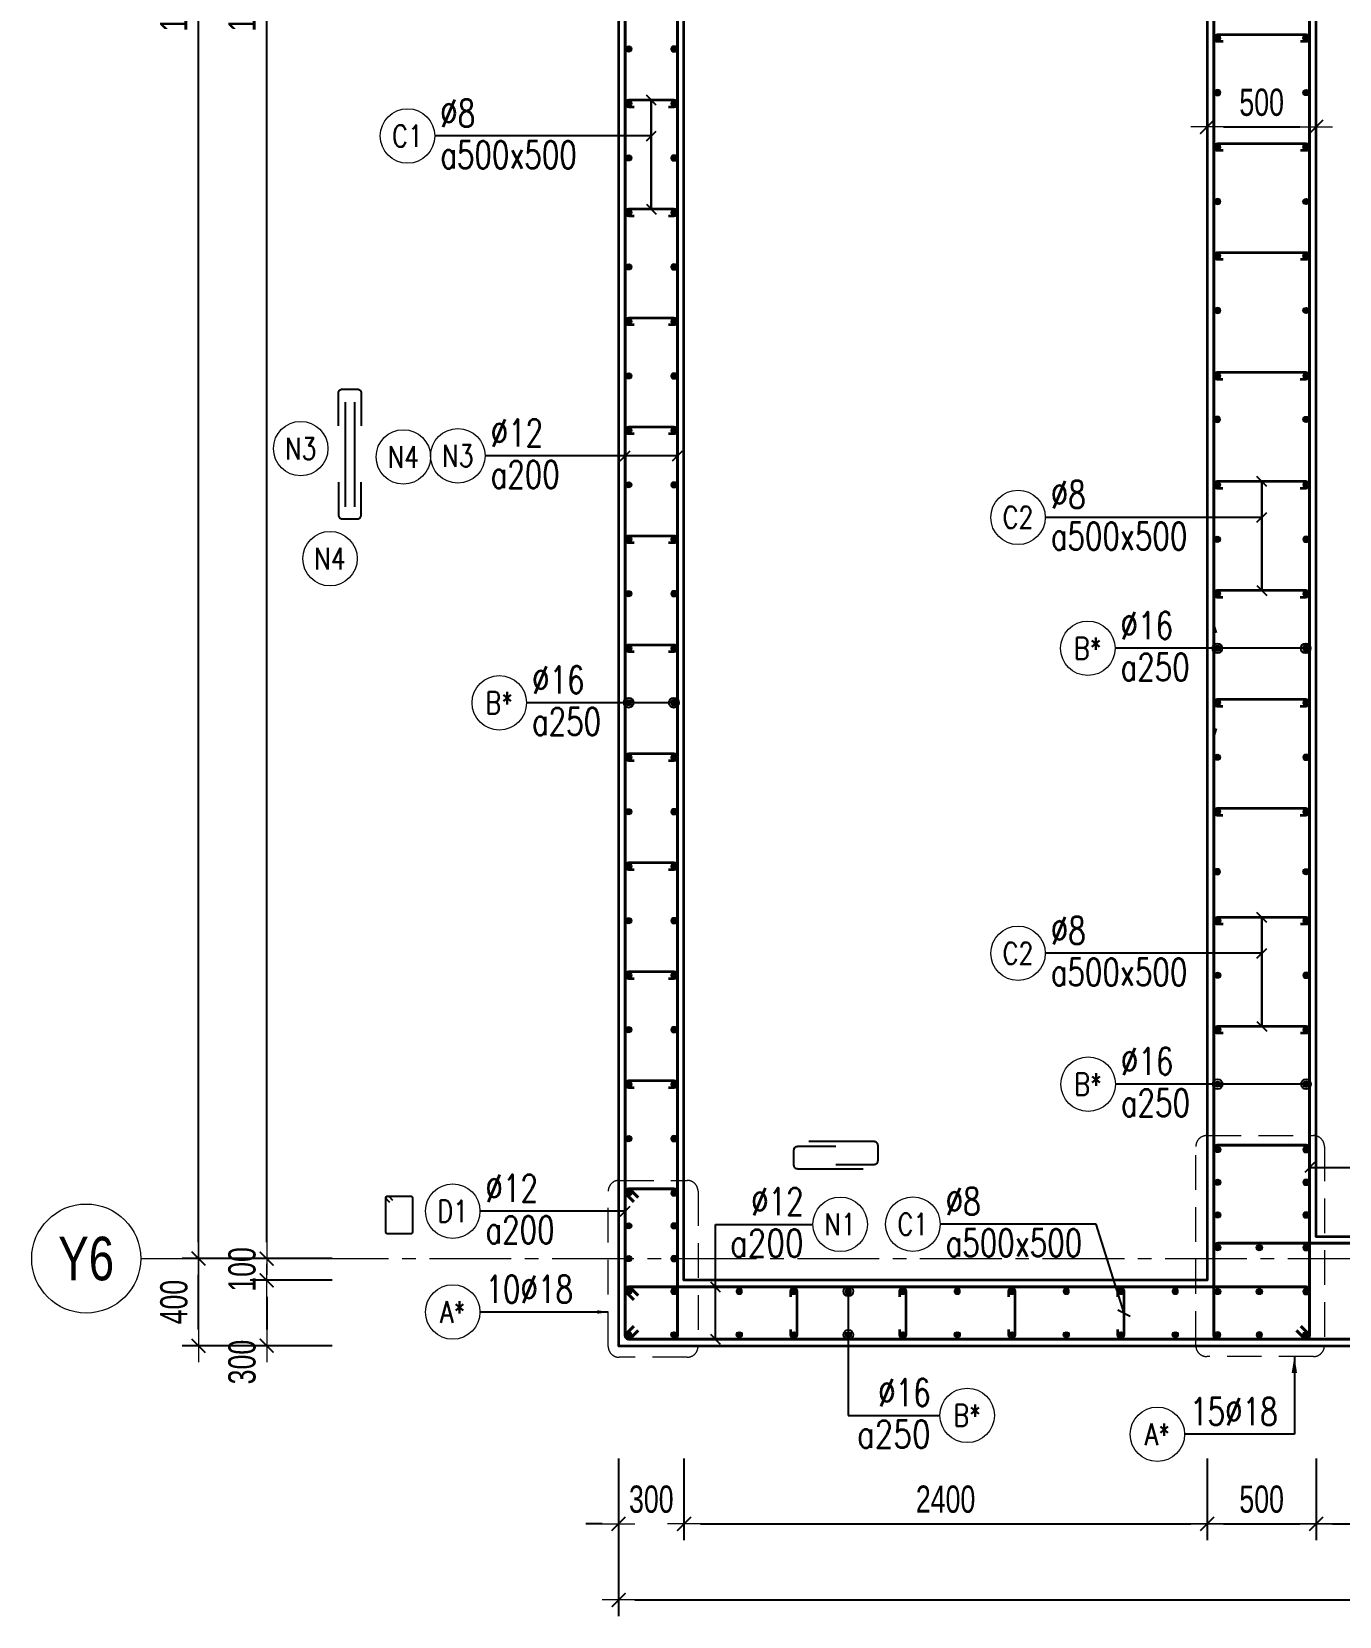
# Model space of a CAD drawing. Header units: millimetres. Extents: x 988833 to 1318015, y -9365 to 47591.
# Drawn here: x 989014 to 995013, y 31763 to 39034 of the extents above; entities that cross this region are included whole.
import ezdxf
from ezdxf.enums import TextEntityAlignment as Align

# ---------------------------------------------------------------- set-up
doc = ezdxf.new("R2010")
doc.units = ezdxf.units.MM
doc.header["$MEASUREMENT"] = 0
for name, pattern in [('HIDDEN', [9.525, 6.35, -3.175]), ('HIDDEN2', [4.7625, 3.175, -1.5875]), ('OF_Grid_1$0$CENTER2', [1.125, 0.75, -0.125, 0.125, -0.125])]:
    doc.linetypes.add(name, pattern=pattern)
doc.layers.get('0').update_dxf_attribs({"lineweight": 20})
doc.layers.get('Defpoints').update_dxf_attribs({"color": 151, "lineweight": 9})
for name, color, linetype in [('Hidden', 9, 'HIDDEN'), ('Leader', 6, 'Continuous'), ('Ligature', 1, 'Continuous')]:
    doc.layers.add(name, color=color, linetype=linetype)
for name, color, linetype, lineweight in [('KC-LEADER', 153, 'Continuous', 18), ('KC-THEP', 6, 'Continuous', 40), ('NDC_S_DIM', 1, 'Continuous', 15), ('NDC_S_HIDDEN', 8, 'HIDDEN2', 13), ('NDC_S_LEADER', 1, 'Continuous', 15), ('NDC_S_REBAR', 4, 'Continuous', 35), ('NDC_S_STIRRUP', 4, 'Continuous', 40), ('NDC_S_VN TEXT', 7, 'Continuous', 20), ('NDC_S_WALL', 6, 'Continuous', 35), ('OF_Grid_1$0$NDC_S_AXIS', 5, 'OF_Grid_1$0$CENTER2', 13), ('OF_Grid_1$0$NDC_S_SYMBOL', 1, 'Continuous', 15), ('OF_Grid_1$0$NDC_S_TEXT SYMBOL', 7, 'Continuous', 20)]:
    doc.layers.add(name, color=color, linetype=linetype, lineweight=lineweight)
doc.styles.add('NDC_ARIAL', font='arial.ttf', dxfattribs={"width": 0.85})
doc.styles.add('NDC_DIM', font='', dxfattribs={"width": 0.75})
doc.styles.add('NDC_EN TXT', font='romans.shx', dxfattribs={"width": 0.8})
doc.styles.add('OF_Grid_1$0$NDC_ANNO', font='', dxfattribs={"width": 0.8})
doc.styles.get('NDC_DIM').set_extended_font_data('Dotum')
doc.styles.get('OF_Grid_1$0$NDC_ANNO').set_extended_font_data('Dotum')
doc.dimstyles.new('NDC_1-50', dxfattribs={"dimscale": 50, "dimtxt": 2.5, "dimasz": 1, "dimexe": 1.5, "dimexo": 0, "dimgap": 0.8, "dimtad": 1, "dimdec": 0, "dimdsep": 46, "dimtxsty": 'NDC_ARIAL', "dimblk": 'DIMMARK', "dimcen": 49999.938995, "dimdle": 1.5, "dimclrd": 1, "dimclre": 1, "dimclrt": 3, "dimadec": 0, "dimazin": 0, "dimtfac": 1, "dimtdec": 0, "dimtix": 1, "dimtmove": 2, "dimatfit": 3, "dimfxl": 1, "dimarcsym": 0})
doc.dimstyles.new('NDC_dim_30', dxfattribs={"dimscale": 30, "dimtxt": 2.5, "dimasz": 1.5, "dimexe": 1.5, "dimexo": 2.5, "dimgap": 1, "dimtad": 1, "dimdec": 0, "dimzin": 0, "dimdsep": 46, "dimtxsty": 'NDC_DIM', "dimblk": 'DIMMARK', "dimcen": 0.09, "dimdle": 1.2, "dimclrd": 1, "dimclre": 1, "dimclrt": 3, "dimadec": 0, "dimazin": 0, "dimtfac": 1, "dimtdec": 0, "dimtix": 1, "dimtofl": 0, "dimtmove": 0, "dimatfit": 3, "dimfxl": 6, "dimfxlon": 1, "dimtolj": 1, "dimtzin": 0, "dimarcsym": 0})
doc.dimstyles.new('NDC_dim_50', dxfattribs={"dimscale": 50, "dimtxt": 2.5, "dimasz": 1.5, "dimexe": 1.5, "dimexo": 2.5, "dimgap": 1, "dimtad": 1, "dimdec": 0, "dimzin": 0, "dimdsep": 46, "dimtxsty": 'NDC_DIM', "dimblk": 'DIMMARK', "dimcen": 0.09, "dimdle": 1.2, "dimclrd": 1, "dimclre": 1, "dimclrt": 3, "dimadec": 0, "dimazin": 0, "dimtfac": 1, "dimtdec": 0, "dimtix": 1, "dimtofl": 0, "dimtmove": 0, "dimatfit": 3, "dimfxl": 6, "dimfxlon": 1, "dimtolj": 1, "dimtzin": 0, "dimarcsym": 0})

# ---------------------------------------------------------------- blocks, each defined once
blk = doc.blocks.new('THEP')
at = {"layer": 'KC-LEADER', "color": 6}
blk.add_circle((0, 0), 14, dxfattribs=at)
at = {"layer": 'KC-THEP'}
for p, q in [((-14, 0), (14, 0)), ((9.9, 9.9), (-9.9, -9.9)), ((-9.9, 9.9), (9.9, -9.9)), ((0, 14), (0, -14))]:
    blk.add_line(p, q, dxfattribs=at)
blk = doc.blocks.new('DIMMARK')
at = {"layer": 'NDC_S_DIM', "color": 1}
blk.add_line((-1.5, 0), (1, 0), dxfattribs=at)
at = {"layer": 'NDC_S_DIM', "color": 2, "const_width": 0.1}
blk.add_lwpolyline([(-0.424, -0.424), (0.424, 0.424)], dxfattribs=at)
blk = doc.blocks.new('*U13')
blk.add_circle((-2.5, 0), 2.5)
at = {"layer": 'NDC_S_VN TEXT', "color": 3, "style": 'NDC_EN TXT', "width": 0.75}
blk.add_attdef('DK1', (0.5, 0.85), '', height=2.5, dxfattribs=at)
at = {"layer": 'NDC_S_VN TEXT', "color": 7, "style": 'NDC_EN TXT', "width": 0.8}
blk.add_attdef('SH2', text='', height=2, dxfattribs=at).set_placement((-2.5, 0), align=Align.MIDDLE)
blk = doc.blocks.new('*U10')
blk.add_circle((2.5, 0), 2.5)
at = {"layer": 'NDC_S_VN TEXT', "color": 3, "style": 'NDC_EN TXT'}
for tag, width, p in [('DK2', 0.75, (-0.85, 0.85)), ('KC2', 0.8, (-0.85, -2.97))]:
    blk.add_attdef(tag, text='', height=2.5, dxfattribs=dict(at, width=width)).set_placement(p, align=Align.RIGHT)
at = {"layer": 'NDC_S_VN TEXT', "color": 7, "style": 'NDC_EN TXT', "width": 0.8}
blk.add_attdef('SH3', text='', height=2, dxfattribs=at).set_placement((2.5, 0), align=Align.MIDDLE)
blk = doc.blocks.new('*U12')
blk.add_circle((-2.5, 0), 2.5)
at = {"layer": 'NDC_S_VN TEXT', "color": 3, "style": 'NDC_EN TXT', "width": 0.75}
for tag, p in [('DK1', (0.5, 0.85)), ('KC1', (0.5, -2.97))]:
    blk.add_attdef(tag, p, '', height=2.5, dxfattribs=at)
at = {"layer": 'NDC_S_VN TEXT', "color": 7, "style": 'NDC_EN TXT', "width": 0.8}
blk.add_attdef('SH2', text='', height=2, dxfattribs=at).set_placement((-2.5, 0), align=Align.MIDDLE)
blk = doc.blocks.new('A$C72321851')
at = {"layer": 'Ligature'}
for points in [[(-60.9, -129.3), (-60.9, 170.9, -0.414214), (-43.3, 188.5), (25.8, 188.5, -0.414214), (43.4, 170.9), (43.4, -4.3)], [(-39.7, -4.3), (-39.7, -179.5, 0.414214), (-22.1, -197.1), (47, -197.1, 0.414214), (64.6, -179.5), (64.6, 120.7)]]:
    blk.add_lwpolyline(points, format="xyb", dxfattribs=at)
blk = doc.blocks.new('A$C7BC65A55')
at = {"layer": 'Ligature'}
for p, q in [((-15.2, 372, 0), (-15.2, 38.5, 0)), ((15.2, 372, 0), (15.2, 38.5, 0))]:
    blk.add_line(p, q, dxfattribs=at)
for points in [[(-36.2, 296.5), (-36.2, 400.9, -0.414214), (-24, 413.1), (24, 413.1, -0.414214), (36.2, 400.9), (36.2, 296.5)], [(-36.2, 116.5), (-36.2, 12.2, 0.414214), (-24, 0), (24, 0, 0.414214), (36.2, 12.2), (36.2, 116.5)]]:
    blk.add_lwpolyline(points, format="xyb", dxfattribs=at)
blk = doc.blocks.new('*U11')
blk.add_circle((-2.5, 0), 2.5)
at = {"layer": 'NDC_S_VN TEXT', "color": 3, "style": 'NDC_EN TXT', "width": 0.75}
for tag, p in [('DK1', (0.5, 0.85)), ('KC1', (0.5, -2.97))]:
    blk.add_attdef(tag, p, '', height=2.5, dxfattribs=at)
at = {"layer": 'NDC_S_VN TEXT', "color": 7, "style": 'NDC_EN TXT', "width": 0.8}
blk.add_attdef('SH2', text='', height=2, dxfattribs=at).set_placement((-2.5, 0), align=Align.MIDDLE)
blk = doc.blocks.new('*D140')
at = {"layer": 'Defpoints', "color": 0, "transparency": 16777216}
for p in [(994906.4, 38596.9), (994406.4, 38405.5), (994906.4, 38405.5)]:
    blk.add_point(p, dxfattribs=at)
at = {"layer": 'NDC_S_DIM', "color": 1, "lineweight": -2, "transparency": 16777216}
for p, q in [((994406.4, 38530.5), (994406.4, 38671.9)), ((994906.4, 38530.5), (994906.4, 38671.9)), ((994481.4, 38596.9), (994831.4, 38596.9))]:
    blk.add_line(p, q, dxfattribs=at)
at = {"layer": 'NDC_S_DIM', "color": 1, "lineweight": -2, "transparency": 16777216, "xscale": 75, "yscale": 75, "zscale": 75, "rotation": 180}
blk.add_blockref('DIMMARK', (994406.4, 38596.9), dxfattribs=at)
at = {"layer": 'NDC_S_DIM', "color": 1, "lineweight": -2, "transparency": 16777216, "xscale": 75, "yscale": 75, "zscale": 75}
blk.add_blockref('DIMMARK', (994906.4, 38596.9), dxfattribs=at)
at = {"layer": 'NDC_S_DIM', "color": 3, "transparency": 16777216, "insert": (994656.4, 38709.5), "char_height": 125, "attachment_point": 5, "style": 'NDC_DIM'}
blk.add_mtext('\\A1;500', dxfattribs=at)
blk = doc.blocks.new('*D153')
at = {"layer": 'Defpoints', "color": 0, "transparency": 16777216}
for p in [(992006.4, 34016.1), (991706.4, 33716.1), (992006.4, 32187.5)]:
    blk.add_point(p, dxfattribs=at)
at = {"layer": 'NDC_S_DIM', "color": 1, "lineweight": -2, "transparency": 16777216}
for p, q in [((991706.4, 32487.5), (991706.4, 32112.5)), ((992006.4, 32487.5), (992006.4, 32112.5)), ((991631.4, 32187.5), (991556.4, 32187.5)), ((992081.4, 32187.5), (992156.4, 32187.5))]:
    blk.add_line(p, q, dxfattribs=at)
at = {"layer": 'NDC_S_DIM', "color": 1, "lineweight": -2, "transparency": 16777216, "xscale": 75, "yscale": 75, "zscale": 75}
blk.add_blockref('DIMMARK', (991706.4, 32187.5), dxfattribs=at)
at = {"layer": 'NDC_S_DIM', "color": 1, "lineweight": -2, "transparency": 16777216, "xscale": 75, "yscale": 75, "zscale": 75, "rotation": 180}
blk.add_blockref('DIMMARK', (992006.4, 32187.5), dxfattribs=at)
at = {"layer": 'NDC_S_DIM', "color": 3, "transparency": 16777216, "insert": (991856.4, 32300), "char_height": 125, "attachment_point": 5, "style": 'NDC_DIM'}
blk.add_mtext('\\A1;300', dxfattribs=at)
blk = doc.blocks.new('*D154')
at = {"layer": 'Defpoints', "color": 0, "transparency": 16777216}
for p in [(992006.4, 34016.1), (994406.4, 34016.1), (994406.4, 32187.5)]:
    blk.add_point(p, dxfattribs=at)
at = {"layer": 'NDC_S_DIM', "color": 1, "lineweight": -2, "transparency": 16777216}
for p, q in [((992006.4, 32487.5), (992006.4, 32112.5)), ((994406.4, 32487.5), (994406.4, 32112.5)), ((992081.4, 32187.5), (994331.4, 32187.5))]:
    blk.add_line(p, q, dxfattribs=at)
at = {"layer": 'NDC_S_DIM', "color": 1, "lineweight": -2, "transparency": 16777216, "xscale": 75, "yscale": 75, "zscale": 75, "rotation": 180}
blk.add_blockref('DIMMARK', (992006.4, 32187.5), dxfattribs=at)
at = {"layer": 'NDC_S_DIM', "color": 1, "lineweight": -2, "transparency": 16777216, "xscale": 75, "yscale": 75, "zscale": 75}
blk.add_blockref('DIMMARK', (994406.4, 32187.5), dxfattribs=at)
at = {"layer": 'NDC_S_DIM', "color": 3, "transparency": 16777216, "insert": (993206.4, 32300), "char_height": 125, "attachment_point": 5, "style": 'NDC_DIM'}
blk.add_mtext('\\A1;2400', dxfattribs=at)
blk = doc.blocks.new('*D155')
at = {"layer": 'Defpoints', "color": 0, "transparency": 16777216}
for p in [(994906.4, 34216.1), (994406.4, 34016.1), (994906.4, 32187.5)]:
    blk.add_point(p, dxfattribs=at)
at = {"layer": 'NDC_S_DIM', "color": 1, "lineweight": -2, "transparency": 16777216}
for p, q in [((994406.4, 32487.5), (994406.4, 32112.5)), ((994906.4, 32487.5), (994906.4, 32112.5)), ((994481.4, 32187.5), (994831.4, 32187.5))]:
    blk.add_line(p, q, dxfattribs=at)
at = {"layer": 'NDC_S_DIM', "color": 1, "lineweight": -2, "transparency": 16777216, "xscale": 75, "yscale": 75, "zscale": 75, "rotation": 180}
blk.add_blockref('DIMMARK', (994406.4, 32187.5), dxfattribs=at)
at = {"layer": 'NDC_S_DIM', "color": 1, "lineweight": -2, "transparency": 16777216, "xscale": 75, "yscale": 75, "zscale": 75}
blk.add_blockref('DIMMARK', (994906.4, 32187.5), dxfattribs=at)
at = {"layer": 'NDC_S_DIM', "color": 3, "transparency": 16777216, "insert": (994656.4, 32300), "char_height": 125, "attachment_point": 5, "style": 'NDC_DIM'}
blk.add_mtext('\\A1;500', dxfattribs=at)
blk = doc.blocks.new('*D156')
at = {"layer": 'Defpoints', "color": 0, "transparency": 16777216}
for p in [(990091.9, 45004.9), (992335.8, 45004.9), (992445.1, 33404.9)]:
    blk.add_point(p, dxfattribs=at)
at = {"layer": 'NDC_S_DIM', "color": 1, "lineweight": -2, "transparency": 16777216}
for p, q in [((990391.9, 45004.9), (990016.9, 45004.9)), ((990091.9, 33479.9), (990091.9, 44929.9)), ((990391.9, 33404.9), (990016.9, 33404.9))]:
    blk.add_line(p, q, dxfattribs=at)
at = {"layer": 'NDC_S_DIM', "color": 1, "lineweight": -2, "transparency": 16777216, "xscale": 75, "yscale": 75, "zscale": 75}
for p, rotation in [((990091.9, 45004.9), 90), ((990091.9, 33404.9), 270)]:
    blk.add_blockref('DIMMARK', p, dxfattribs=dict(at, rotation=rotation))
at = {"layer": 'NDC_S_DIM', "color": 3, "transparency": 16777216, "insert": (989979.3, 39204.9), "char_height": 125, "attachment_point": 5, "rotation": 90, "style": 'NDC_DIM'}
blk.add_mtext('\\A1;11600', dxfattribs=at)
blk = doc.blocks.new('*D158')
at = {"layer": 'Defpoints', "color": 0, "transparency": 16777216}
for p in [(999806.4, 33004.9), (991706.4, 32390.3), (999806.4, 31838.3)]:
    blk.add_point(p, dxfattribs=at)
at = {"layer": 'NDC_S_DIM', "color": 1, "lineweight": -2, "transparency": 16777216}
for p, q in [((991706.4, 32138.3), (991706.4, 31763.3)), ((999806.4, 32138.3), (999806.4, 31763.3)), ((991781.4, 31838.3), (999731.4, 31838.3))]:
    blk.add_line(p, q, dxfattribs=at)
at = {"layer": 'NDC_S_DIM', "color": 1, "lineweight": -2, "transparency": 16777216, "xscale": 75, "yscale": 75, "zscale": 75, "rotation": 180}
blk.add_blockref('DIMMARK', (991706.4, 31838.3), dxfattribs=at)
at = {"layer": 'NDC_S_DIM', "color": 1, "lineweight": -2, "transparency": 16777216, "xscale": 75, "yscale": 75, "zscale": 75}
blk.add_blockref('DIMMARK', (999806.4, 31838.3), dxfattribs=at)
at = {"layer": 'NDC_S_DIM', "color": 3, "transparency": 16777216, "insert": (995756.4, 31950.9), "char_height": 125, "attachment_point": 5, "style": 'NDC_DIM'}
blk.add_mtext('\\A1;8100', dxfattribs=at)
blk = doc.blocks.new('*D159')
at = {"layer": 'Defpoints', "color": 0, "ltscale": 200, "transparency": 16777216}
for p in [(994906.4, 34216.1), (998155.6, 33098.9), (998155.6, 32187.5)]:
    blk.add_point(p, dxfattribs=at)
at = {"layer": 'NDC_S_DIM', "color": 1, "lineweight": -2, "ltscale": 200, "transparency": 16777216}
for p, q in [((994906.4, 32487.5), (994906.4, 32112.5)), ((998155.6, 32487.5), (998155.6, 32112.5)), ((994981.4, 32187.5), (998080.6, 32187.5))]:
    blk.add_line(p, q, dxfattribs=at)
at = {"layer": 'NDC_S_DIM', "color": 1, "lineweight": -2, "ltscale": 200, "transparency": 16777216, "xscale": 75, "yscale": 75, "zscale": 75, "rotation": 180}
blk.add_blockref('DIMMARK', (994906.4, 32187.5), dxfattribs=at)
at = {"layer": 'NDC_S_DIM', "color": 1, "lineweight": -2, "ltscale": 200, "transparency": 16777216, "xscale": 75, "yscale": 75, "zscale": 75}
blk.add_blockref('DIMMARK', (998155.6, 32187.5), dxfattribs=at)
at = {"layer": 'NDC_S_DIM', "color": 3, "ltscale": 200, "transparency": 16777216, "insert": (996531, 32300), "char_height": 125, "attachment_point": 5, "style": 'NDC_DIM'}
blk.add_mtext('\\A1;3249', dxfattribs=at)
blk = doc.blocks.new('*U55')
at = {"layer": 'OF_Grid_1$0$NDC_S_SYMBOL'}
blk.add_line((5, 0), (9, 0), dxfattribs=at)
blk.add_circle((0, 0), 5, dxfattribs=at)
at = {"layer": 'OF_Grid_1$0$NDC_S_TEXT SYMBOL', "color": 7, "style": 'OF_Grid_1$0$NDC_ANNO', "width": 0.8}
blk.add_attdef('GRID', text='', height=4, rotation=270, dxfattribs=at).set_placement((0, 0), align=Align.MIDDLE)
blk = doc.blocks.new('*D184')
at = {"layer": 'Defpoints', "color": 0, "ltscale": 200, "transparency": 16777216}
for p in [(992445.1, 33404.9), (990091.9, 33304.9), (992006.4, 33304.9)]:
    blk.add_point(p, dxfattribs=at)
at = {"layer": 'NDC_S_DIM', "color": 1, "lineweight": -2, "ltscale": 200, "transparency": 16777216}
for p, q in [((990091.9, 33479.9), (990091.9, 33554.9)), ((990391.9, 33404.9), (990016.9, 33404.9)), ((990391.9, 33304.9), (990016.9, 33304.9)), ((990091.9, 33229.9), (990091.9, 33154.9))]:
    blk.add_line(p, q, dxfattribs=at)
at = {"layer": 'NDC_S_DIM', "color": 1, "lineweight": -2, "ltscale": 200, "transparency": 16777216, "xscale": 75, "yscale": 75, "zscale": 75}
for p, rotation in [((990091.9, 33404.9), 270), ((990091.9, 33304.9), 90)]:
    blk.add_blockref('DIMMARK', p, dxfattribs=dict(at, rotation=rotation))
at = {"layer": 'NDC_S_DIM', "color": 3, "ltscale": 200, "transparency": 16777216, "insert": (989979.3, 33354.9), "char_height": 125, "attachment_point": 5, "rotation": 90, "style": 'NDC_DIM'}
blk.add_mtext('\\A1;100', dxfattribs=at)
blk = doc.blocks.new('*D185')
at = {"layer": 'Defpoints', "color": 0, "ltscale": 200, "transparency": 16777216}
for p in [(992006.4, 33304.9), (990091.9, 33004.9), (991768.5, 33004.9)]:
    blk.add_point(p, dxfattribs=at)
at = {"layer": 'NDC_S_DIM', "color": 1, "lineweight": -2, "ltscale": 200, "transparency": 16777216}
for p, q in [((990391.9, 33304.9), (990016.9, 33304.9)), ((990091.9, 33229.9), (990091.9, 33079.9)), ((990391.9, 33004.9), (990016.9, 33004.9))]:
    blk.add_line(p, q, dxfattribs=at)
at = {"layer": 'NDC_S_DIM', "color": 1, "lineweight": -2, "ltscale": 200, "transparency": 16777216, "xscale": 75, "yscale": 75, "zscale": 75}
for p, rotation in [((990091.9, 33304.9), 90), ((990091.9, 33004.9), 270)]:
    blk.add_blockref('DIMMARK', p, dxfattribs=dict(at, rotation=rotation))
at = {"layer": 'NDC_S_DIM', "color": 3, "ltscale": 200, "transparency": 16777216, "insert": (989979.3, 32929.9), "char_height": 125, "attachment_point": 5, "rotation": 90, "style": 'NDC_DIM'}
blk.add_mtext('\\A1;300', dxfattribs=at)
blk = doc.blocks.new('*D186')
at = {"layer": 'Defpoints', "color": 0, "ltscale": 200, "transparency": 16777216}
for p in [(989779.3, 33405.2), (991820.4, 33405.2), (991788.7, 33004.9)]:
    blk.add_point(p, dxfattribs=at)
at = {"layer": 'NDC_S_DIM', "color": 1, "lineweight": -2, "ltscale": 200, "transparency": 16777216}
for p, q in [((990079.3, 33405.2), (989704.3, 33405.2)), ((989779.3, 33079.9), (989779.3, 33330.2)), ((990079.3, 33004.9), (989704.3, 33004.9))]:
    blk.add_line(p, q, dxfattribs=at)
at = {"layer": 'NDC_S_DIM', "color": 1, "lineweight": -2, "ltscale": 200, "transparency": 16777216, "xscale": 75, "yscale": 75, "zscale": 75}
for p, rotation in [((989779.3, 33405.2), 90), ((989779.3, 33004.9), 270)]:
    blk.add_blockref('DIMMARK', p, dxfattribs=dict(at, rotation=rotation))
at = {"layer": 'NDC_S_DIM', "color": 3, "ltscale": 200, "transparency": 16777216, "insert": (989666.7, 33205), "char_height": 125, "attachment_point": 5, "rotation": 90, "style": 'NDC_DIM'}
blk.add_mtext('\\A1;400', dxfattribs=at)
blk = doc.blocks.new('*D187')
at = {"layer": 'Defpoints', "color": 0, "ltscale": 200, "transparency": 16777216}
for p in [(989779.3, 45004.9), (991820.3, 45004.9), (991820.4, 33405.2)]:
    blk.add_point(p, dxfattribs=at)
at = {"layer": 'NDC_S_DIM', "color": 1, "lineweight": -2, "ltscale": 200, "transparency": 16777216}
for p, q in [((990079.3, 45004.9), (989704.3, 45004.9)), ((989779.3, 33480.2), (989779.3, 44929.9)), ((990079.3, 33405.2), (989704.3, 33405.2))]:
    blk.add_line(p, q, dxfattribs=at)
at = {"layer": 'NDC_S_DIM', "color": 1, "lineweight": -2, "ltscale": 200, "transparency": 16777216, "xscale": 75, "yscale": 75, "zscale": 75}
for p, rotation in [((989779.3, 45004.9), 90), ((989779.3, 33405.2), 270)]:
    blk.add_blockref('DIMMARK', p, dxfattribs=dict(at, rotation=rotation))
at = {"layer": 'NDC_S_DIM', "color": 3, "ltscale": 200, "transparency": 16777216, "insert": (989666.7, 39205), "char_height": 125, "attachment_point": 5, "rotation": 90, "style": 'NDC_DIM'}
blk.add_mtext('\\A1;11600', dxfattribs=at)

msp = doc.modelspace()

# ---------------------------------------------------------------- linework, layer by layer
for centre in [(990248.1, 37121.2), (990719.1, 37083), (990382.6, 36616.2)]:
    msp.add_circle(centre, 125)
at = {"layer": 'Ligature'}
msp.add_lwpolyline([(990657.6, 33661.4), (990641.6, 33677.4, -0.668179), (990647.4, 33691.3), (990752, 33691.3, -0.414214), (990760.2, 33683.1), (990760.2, 33526, -0.414214), (990752, 33517.9), (990647.4, 33517.9, -0.414214), (990639.2, 33526), (990639.2, 33683.1, -0.668179), (990653.2, 33688.9), (990669.1, 33672.9)], format="xyb", dxfattribs=at)
at = {"layer": 'NDC_S_HIDDEN', "ltscale": 50}
for points in [[(994404.4, 33968.9), (994894.4, 33968.9, -0.414214), (994944.4, 33918.9), (994944.4, 33005.3, -0.414214), (994894.4, 32955.3), (994404.4, 32955.3, -0.414214), (994354.4, 33005.3), (994354.4, 33918.9, -0.414214)], [(991708.6, 33763.5), (992020.9, 33763.5, -0.414214), (992070.9, 33713.5), (992070.9, 33001.9, -0.414214), (992020.9, 32951.9), (991708.6, 32951.9, -0.414214), (991658.6, 33001.9), (991658.6, 33713.5, -0.414214)]]:
    msp.add_lwpolyline(points, format="xyb", close=True, dxfattribs=at)
at = {"layer": 'NDC_S_REBAR'}
for points in [[(994835, 38989.9), (994860, 38989.9, 1), (994860, 39019.9), (994454.5, 39019.9, 1), (994454.5, 38989.9), (994479.5, 38989.9)], [(991935, 38689.9), (991960, 38689.9, 1), (991960, 38719.9), (991752.9, 38719.9, 1), (991752.9, 38689.9), (991777.9, 38689.9)], [(994835, 38489.9), (994860, 38489.9, 1), (994860, 38519.9), (994454.5, 38519.9, 1), (994454.5, 38489.9), (994479.5, 38489.9)], [(991935, 38189.9), (991960, 38189.9, 1), (991960, 38219.9), (991752.9, 38219.9, 1), (991752.9, 38189.9), (991777.9, 38189.9)], [(994835, 37989.9), (994860, 37989.9, 1), (994860, 38019.9), (994454.5, 38019.9, 1), (994454.5, 37989.9), (994479.5, 37989.9)], [(991935, 37689.9), (991960, 37689.9, 1), (991960, 37719.9), (991752.9, 37719.9, 1), (991752.9, 37689.9), (991777.9, 37689.9)], [(994833.4, 37439.9), (994858.4, 37439.9, 1), (994858.4, 37469.9), (994452.9, 37469.9, 1), (994452.9, 37439.9), (994477.9, 37439.9)], [(991935, 37189.9), (991960, 37189.9, 1), (991960, 37219.9), (991752.9, 37219.9, 1), (991752.9, 37189.9), (991777.9, 37189.9)], [(994833.4, 36939.9), (994858.4, 36939.9, 1), (994858.4, 36969.9), (994452.9, 36969.9, 1), (994452.9, 36939.9), (994477.9, 36939.9)], [(991935, 36689.9), (991960, 36689.9, 1), (991960, 36719.9), (991752.9, 36719.9, 1), (991752.9, 36689.9), (991777.9, 36689.9)], [(994833.4, 36439.9), (994858.4, 36439.9, 1), (994858.4, 36469.9), (994452.9, 36469.9, 1), (994452.9, 36439.9), (994477.9, 36439.9)], [(991935, 36189.9), (991960, 36189.9, 1), (991960, 36219.9), (991752.9, 36219.9, 1), (991752.9, 36189.9), (991777.9, 36189.9)], [(994833.4, 35939.9), (994858.4, 35939.9, 1), (994858.4, 35969.9), (994452.9, 35969.9, 1), (994452.9, 35939.9), (994477.9, 35939.9)], [(991935, 35689.9), (991960, 35689.9, 1), (991960, 35719.9), (991752.9, 35719.9, 1), (991752.9, 35689.9), (991777.9, 35689.9)], [(994833.4, 35439.9), (994858.4, 35439.9, 1), (994858.4, 35469.9), (994452.9, 35469.9, 1), (994452.9, 35439.9), (994477.9, 35439.9)], [(991935, 35189.9), (991960, 35189.9, 1), (991960, 35219.9), (991752.9, 35219.9, 1), (991752.9, 35189.9), (991777.9, 35189.9)], [(994835, 34939.9), (994860, 34939.9, 1), (994860, 34969.9), (994454.5, 34969.9, 1), (994454.5, 34939.9), (994479.5, 34939.9)], [(991935, 34689.9), (991960, 34689.9, 1), (991960, 34719.9), (991752.9, 34719.9, 1), (991752.9, 34689.9), (991777.9, 34689.9)], [(994835, 34439.9), (994860, 34439.9, 1), (994860, 34469.9), (994454.5, 34469.9, 1), (994454.5, 34439.9), (994479.5, 34439.9)], [(991935, 34189.9), (991960, 34189.9, 1), (991960, 34219.9), (991752.9, 34219.9, 1), (991752.9, 34189.9), (991777.9, 34189.9)], [(992495, 33079.9), (992495, 33054.9, 1), (992525, 33054.9), (992525, 33254.9, 1), (992495, 33254.9), (992495, 33229.9)], [(992995, 33079.9), (992995, 33054.9, 1), (993025, 33054.9), (993025, 33254.9, 1), (992995, 33254.9), (992995, 33229.9)], [(993495, 33079.9), (993495, 33054.9, 1), (993525, 33054.9), (993525, 33254.9, 1), (993495, 33254.9), (993495, 33229.9)], [(993995, 33079.9), (993995, 33054.9, 1), (994025, 33054.9), (994025, 33254.9, 1), (993995, 33254.9), (993995, 33229.9)]]:
    msp.add_lwpolyline(points, format="xyb", dxfattribs=at)
at = {"layer": 'NDC_S_STIRRUP'}
for points in [[(991776.4, 33094.9), (991736.4, 33054.9, 0.414214), (991756.4, 33034.9), (991956.4, 33034.9, 0.414214), (991976.4, 33054.9), (991976.4, 45354.9, 0.414214), (991956.4, 45374.9), (991756.4, 45374.9, 0.414214), (991736.4, 45354.9), (991736.4, 33054.9, 0.414214), (991756.4, 33034.9), (991796.4, 33074.9)], [(994446.4, 35836.3), (994436.4, 35806.3), (994436.4, 45354.9, -0.414214), (994456.4, 45374.9), (994856.4, 45374.9, -0.414214), (994876.4, 45354.9), (994876.4, 42105.6), (994876.4, 42105.6)], [(994876.4, 42604.9), (994876.4, 42604.9), (994876.4, 33054.9, -0.414214), (994856.4, 33034.9), (994456.4, 33034.9, -0.414214), (994436.4, 33054.9), (994436.4, 36305.6), (994446.4, 36275.6)], [(994836.4, 33094.9), (994876.4, 33054.9, -0.414214), (994856.4, 33034.9), (994456.4, 33034.9, -0.414214), (994436.4, 33054.9), (994436.4, 33904.7, -0.414214), (994456.4, 33924.7), (994856.4, 33924.7, -0.414214), (994876.4, 33904.7), (994876.4, 33054.9, -0.414214), (994856.4, 33034.9), (994816.4, 33074.9)], [(991776.4, 33664.9), (991736.4, 33704.9, -0.414214), (991756.4, 33724.9), (991956.4, 33724.9, -0.414214), (991976.4, 33704.9), (991976.4, 33054.9, -0.414214), (991956.4, 33034.9), (991756.4, 33034.9, -0.414214), (991736.4, 33054.9), (991736.4, 33704.9, -0.414214), (991756.4, 33724.9), (991796.4, 33684.9)], [(998465.6, 33434.9), (998505.6, 33474.9, -0.414214), (998525.6, 33454.9), (998525.6, 33054.9, -0.414214), (998505.6, 33034.9), (994456.4, 33034.9, -0.414214), (994436.4, 33054.9), (994436.4, 33454.9, -0.414214), (994456.4, 33474.9), (998505.6, 33474.9, -0.414214), (998525.6, 33454.9), (998485.6, 33414.9)], [(991796.4, 33234.9), (991756.4, 33274.9, 0.414214), (991736.4, 33254.9), (991736.4, 33054.9, 0.414214), (991756.4, 33034.9), (994856.4, 33034.9, 0.414214), (994876.4, 33054.9), (994876.4, 33254.9, 0.414358), (994856.4, 33274.9), (991756.4, 33274.9, 0.414214), (991736.4, 33254.9), (991776.4, 33214.9)]]:
    msp.add_lwpolyline(points, format="xyb", dxfattribs=at)
at = {"layer": 'NDC_S_WALL'}
for points in [[(991706.4, 45404.9), (991706.4, 33004.9), (998556.4, 33004.9), (998556.4, 33504.9), (994906.4, 33504.9), (994906.4, 40554.9)], [(994406.4, 45104.9), (994406.4, 33304.9), (992006.4, 33304.9), (992006.4, 45104.9)]]:
    msp.add_lwpolyline(points, dxfattribs=at)
at = {"layer": 'OF_Grid_1$0$NDC_S_AXIS', "ltscale": 500}
msp.add_line((989714, 33404.9), (1008334.6, 33404.9), dxfattribs=at)

# ---------------------------------------------------------------- block references
at = {"layer": 'Hidden', "xscale": 1.44, "yscale": 1.44, "zscale": 1.44}
msp.add_blockref('A$C7BC65A55', (990473.2, 36798.9, 0), dxfattribs=at)
at = {"layer": 'KC-THEP', "xscale": -1}
for p, rotation in [((994454.5, 39004.9), 350.3314355636192), ((991960, 38954.9), 170.331435563619), ((994454.5, 38754.9), 350.3314355636192), ((991960, 38704.9), 170.331435563619), ((991960, 38454.9), 170.331435563619), ((994454.5, 38504.9), 350.3314355636192), ((994454.5, 38254.9), 350.3314355636192), ((991960, 38204.9), 170.331435563619), ((991960, 37954.9), 170.331435563619), ((994454.5, 38004.9), 350.3314355636192), ((994454.5, 37754.9), 350.3314355636192), ((991960, 37704.9), 170.331435563619), ((991960, 37454.9), 170.331435563619), ((994860, 37454.9), 170.331435563619), ((994452.9, 37254.9), 350.3314355636191), ((991960, 37204.9), 170.331435563619), ((991960, 36954.9), 170.331435563619), ((994860, 36954.9), 170.331435563619), ((991960, 36704.9), 170.331435563619), ((994860, 36704.9), 170.331435563619), ((991960, 36454.9), 170.331435563619), ((994860, 36454.9), 170.331435563619), ((991960, 36204.9), 170.331435563619), ((994860, 36204.9), 170.331435563619), ((991960, 35954.9), 170.331435563619), ((994860, 35954.9), 170.331435563619), ((991960, 35704.9), 170.331435563619), ((994860, 35704.9), 170.331435563619), ((991960, 35454.9), 170.331435563619), ((994860, 35454.9), 170.331435563619), ((991960, 35204.9), 170.331435563619), ((994452.9, 35179.5), 350.3314355636191), ((991960, 34954.9), 170.331435563619), ((994860, 34954.9), 170.331435563619), ((991960, 34704.9), 170.331435563619), ((994860, 34704.9), 170.331435563619), ((991960, 34454.9), 170.331435563619), ((994860, 34454.9), 170.331435563619), ((991960, 34204.9), 170.331435563619), ((994860, 34204.9), 170.331435563619), ((991960, 33954.9), 170.331435563619), ((994860, 33904.9), 170.331435563619), ((994860, 33754.9), 170.331435563619), ((991960, 33704.9), 170.331435563619), ((994860, 33604.9), 170.331435563619), ((991960, 33554.9), 170.331435563619), ((994860, 33454.9), 170.331435563619), ((991960, 33404.9), 170.331435563619), ((991960, 33254.9), 170.331435563619), ((992260, 33254.9), 170.331435563619), ((992510, 33254.9), 170.331435563619), ((992760, 33254.9), 170.331435563619), ((993010, 33254.9), 170.331435563619), ((993260, 33254.9), 170.331435563619), ((993510, 33254.9), 170.331435563619), ((993760, 33254.9), 170.331435563619), ((994010, 33254.9), 170.331435563619), ((994260, 33254.9), 170.331435563619), ((994860, 33253.2), 170.331435563619), ((991752.9, 33054.9), 350.3314355636191), ((994454.5, 33054.9), 350.3314355636191), ((994645.7, 33054.9), 350.3314355636191)]:
    msp.add_blockref('THEP', p, dxfattribs=dict(at, rotation=rotation))
at = {"layer": 'KC-THEP'}
for p, rotation in [((994860, 39004.9), 9.668564436380926), ((991752.9, 38954.9), 189.6685644363809), ((994860, 38754.9), 9.668564436380926), ((991752.9, 38704.9), 189.6685644363809), ((991752.9, 38454.9), 189.6685644363809), ((994860, 38504.9), 9.668564436380926), ((994860, 38254.9), 9.668564436380926), ((991752.9, 38204.9), 189.6685644363809), ((991752.9, 37954.9), 189.6685644363809), ((994860, 38004.9), 9.668564436380926), ((994860, 37754.9), 9.668564436380926), ((991752.9, 37704.9), 189.6685644363809), ((991752.9, 37454.9), 189.6685644363809), ((994452.9, 37454.9), 189.6685644363809), ((994860, 37254.9), 9.668564436380926), ((991752.9, 37204.9), 189.6685644363809), ((991752.9, 36954.9), 189.6685644363809), ((994452.9, 36954.9), 189.6685644363809), ((991752.9, 36704.9), 189.6685644363809), ((994452.9, 36704.9), 189.6685644363809), ((991752.9, 36454.9), 189.6685644363809), ((994452.9, 36454.9), 189.6685644363809), ((991752.9, 36204.9), 189.6685644363809), ((994452.9, 36204.9), 189.6685644363809), ((991752.9, 35954.9), 189.6685644363809), ((994452.9, 35954.9), 189.6685644363809), ((991752.9, 35704.9), 189.6685644363809), ((994452.9, 35704.9), 189.6685644363809), ((991752.9, 35454.9), 189.6685644363809), ((994452.9, 35454.9), 189.6685644363809), ((991752.9, 35204.9), 189.6685644363809), ((994860, 35179.5), 9.668564436380926), ((991752.9, 34954.9), 189.6685644363809), ((994454.5, 34954.9), 189.6685644363809), ((991752.9, 34704.9), 189.6685644363809), ((994454.5, 34704.9), 189.6685644363809), ((991752.9, 34454.9), 189.6685644363809), ((994454.5, 34454.9), 189.6685644363809), ((991752.9, 34204.9), 189.6685644363809), ((994454.5, 34204.9), 189.6685644363809), ((991752.9, 33954.9), 189.6685644363809), ((994454.5, 33904.9), 189.6685644363807), ((994454.5, 33754.9), 189.6685644363809), ((991752.9, 33704.9), 189.6685644363809), ((994454.5, 33604.9), 189.6685644363809), ((991752.9, 33554.9), 189.6685644363809), ((994454.5, 33454.9), 189.6685644363809), ((994645.7, 33454.9), 189.6685644363809), ((991752.9, 33404.9), 189.6685644363809), ((991752.9, 33254.9), 189.6685644363809), ((994454.5, 33253.2), 189.6685644363809), ((994645.7, 33253.2), 189.6685644363809), ((991960, 33054.9), 9.668564436380926), ((992260, 33054.9), 9.668564436380926), ((992510, 33054.9), 9.668564436380926), ((992760, 33054.9), 9.668564436380926), ((993010, 33054.9), 9.668564436380926), ((993260, 33054.9), 9.668564436380926), ((993510, 33054.9), 9.668564436380926), ((993760, 33054.9), 9.668564436380926), ((994010, 33054.9), 9.668564436380926), ((994260, 33054.9), 9.668564436380926), ((994860, 33054.9), 9.668564436380946)]:
    msp.add_blockref('THEP', p, dxfattribs=dict(at, rotation=rotation))
at = {"layer": 'Leader', "rotation": 89.99999999999997}
msp.add_blockref('A$C72321851', (992699.3, 33876.6), dxfattribs=at)
at = {"layer": 'NDC_S_VN TEXT', "xscale": 50, "yscale": 50, "zscale": 50}
for name, p, values in [('*U12', (990863.1, 38555.5), {'SH2': 'C1', 'DK1': '%%c8', 'KC1': 'a500x500'}), ('*U11', (991094.1, 37088.2), {'SH2': 'N3', 'DK1': '%%C12', 'KC1': 'a200'}), ('*U12', (993663.9, 36805.5), {'SH2': 'C2', 'DK1': '%%c8', 'KC1': 'a500x500'}), ('*U11', (993984, 36204.9), {'SH2': 'B*', 'DK1': '%%C16', 'KC1': 'a250'}), ('*U11', (991284, 35954.9), {'SH2': 'B*', 'DK1': '%%C16', 'KC1': 'a250'}), ('*U12', (993663.9, 34805.5), {'SH2': 'C2', 'DK1': '%%c8', 'KC1': 'a500x500'}), ('*U11', (993985.5, 34204.9), {'SH2': 'B*', 'DK1': '%%C16', 'KC1': 'a250'}), ('*U11', (991070.5, 33622.4), {'SH2': 'D1', 'DK1': '%%C12', 'KC1': 'a200'}), ('*U10', (992597.9, 33561.8), {'SH3': 'N1', 'DK2': '%%C12', 'KC2': 'a200'}), ('*U12', (993181.5, 33562.4), {'SH2': 'C1', 'DK1': '%%c8', 'KC1': 'a500x500'}), ('*U13', (991070.5, 33159.5), {'SH2': 'A*', 'DK1': '10%%C18'}), ('*U10', (993180.6, 32685.2), {'SH3': 'B*', 'DK2': '%%C16', 'KC2': 'a250'}), ('*U13', (994303, 32598.4), {'SH2': 'A*', 'DK1': '15%%C18'})]:
    msp.add_blockref(name, p, dxfattribs=at).add_auto_attribs(values)
at = {"layer": 'OF_Grid_1$0$NDC_S_AXIS'}
ref = msp.add_blockref('*U55', (989264, 33404.9), dxfattribs=dict(at, xscale=50, yscale=50, zscale=50))
ref.add_attrib('GRID', 'Y6', dxfattribs={"layer": 'OF_Grid_1$0$NDC_S_TEXT SYMBOL', "color": 7, "height": 200, "style": 'OF_Grid_1$0$NDC_ANNO', "width": 0.8}).set_placement((989264, 33404.9), align=Align.MIDDLE)

# ---------------------------------------------------------------- texts
at = {"layer": 'NDC_S_VN TEXT', "color": 7, "style": 'NDC_EN TXT', "width": 0.8}
for tag, p in [('N3', (990248.1, 37121.2)), ('N4', (990719.1, 37083)), ('N4', (990382.6, 36616.2))]:
    msp.add_attdef(tag, text='3', height=100, dxfattribs=at).set_placement(p, align=Align.MIDDLE)

# ---------------------------------------------------------------- dimensions: what is measured, and where the dimension line sits
at = {"layer": 'NDC_S_DIM', "ltscale": 200}
for base, p1, p2, picture, middle in [((989779.3, 45004.9), (991820.4, 33405.2), (991820.3, 45004.9), '*D187', (989666.7, 39205)), ((990091.9, 33304.9), (992445.1, 33404.9), (992006.4, 33304.9), '*D184', (989979.3, 33354.9))]:
    dim = msp.add_linear_dim(base=base, p1=p1, p2=p2, angle=90, dimstyle='NDC_dim_50', override={"dimtmove": 1}, dxfattribs=at)
    dim.commit()
    dim.dimension.update_dxf_attribs({"geometry": picture, "text_midpoint": middle})
at = {"layer": 'NDC_S_DIM'}
dim = msp.add_linear_dim(base=(990091.9, 45004.9), p1=(992445.1, 33404.9), p2=(992335.8, 45004.9), angle=90, dimstyle='NDC_dim_50', override={"dimtmove": 1}, dxfattribs=at)
dim.commit()
dim.dimension.update_dxf_attribs({"geometry": '*D156', "text_midpoint": (989979.3, 39204.9)})
for base, p1, p2, picture, middle in [((994906.4, 38596.9), (994406.4, 38405.5), (994906.4, 38405.5), '*D140', (994656.4, 38709.5)), ((994906.4, 32187.5), (994406.4, 34016.1), (994906.4, 34216.1), '*D155', (994656.4, 32300)), ((994406.4, 32187.5), (992006.4, 34016.1), (994406.4, 34016.1), '*D154', (993206.4, 32300)), ((999806.4, 31838.3), (991706.4, 32390.3), (999806.4, 33004.9), '*D158', (995756.4, 31950.9))]:
    dim = msp.add_linear_dim(base=base, p1=p1, p2=p2, dimstyle='NDC_dim_50', override={"dimtmove": 1}, dxfattribs=at)
    dim.commit()
    dim.dimension.update_dxf_attribs({"geometry": picture, "text_midpoint": middle})
at = {"layer": 'NDC_S_DIM', "ltscale": 200}
dim = msp.add_linear_dim(base=(998155.6, 32187.5), p1=(994906.4, 34216.1), p2=(998155.6, 33098.9), dimstyle='NDC_dim_50', override={"dimtmove": 1}, dxfattribs=at)
dim.commit()
dim.dimension.update_dxf_attribs({"geometry": '*D159', "text_midpoint": (996531, 32300)})
at = {"layer": 'NDC_S_DIM'}
dim = msp.add_linear_dim(base=(992006.4, 32187.5), p1=(991706.4, 33716.1), p2=(992006.4, 34016.1), dimstyle='NDC_dim_50', dxfattribs=at)
dim.commit()
dim.dimension.update_dxf_attribs({"geometry": '*D153', "text_midpoint": (991856.4, 32300)})
at = {"layer": 'NDC_S_DIM', "ltscale": 200}
dim = msp.add_linear_dim(base=(989779.3, 33405.2), p1=(991788.7, 33004.9), p2=(991820.4, 33405.2), angle=90, dimstyle='NDC_dim_50', dxfattribs=at)
dim.commit()
dim.dimension.update_dxf_attribs({"geometry": '*D186', "text_midpoint": (989666.7, 33205)})
dim = msp.add_linear_dim(base=(990091.9, 33004.9), p1=(992006.4, 33304.9), p2=(991768.5, 33004.9), angle=90, dimstyle='NDC_dim_50', override={"dimtmove": 1}, dxfattribs=at)
dim.commit()
dim.dimension.update_dxf_attribs({"geometry": '*D185', "text_midpoint": (990091.9, 32929.9), "dimtype": 160})

# ---------------------------------------------------------------- leaders
at = {"layer": 'NDC_S_LEADER'}
for points, dimstyle, override in [([(991856.4, 38719.9), (991856.4, 38219.9)], 'NDC_dim_30', {"dimtad": 0, "dimldrblk": 'Oblique'}), ([(991856.4, 38219.9), (991856.4, 38719.9)], 'NDC_dim_30', {"dimtad": 0, "dimldrblk": 'Oblique'}), ([(991856.4, 38555.5), (990863.1, 38555.5)], 'NDC_dim_30', {"dimtad": 0, "dimldrblk": 'Oblique'}), ([(991976.4, 37088), (991094.1, 37088)], 'NDC_dim_30', {"dimtad": 0, "dimldrblk": 'Oblique'}), ([(991736.4, 37088), (991094.1, 37088)], 'NDC_dim_30', {"dimtad": 0, "dimldrblk": 'Oblique'}), ([(994657.2, 36969.9), (994657.2, 36469.9)], 'NDC_dim_30', {"dimtad": 0, "dimldrblk": 'Oblique'}), ([(994657.2, 36469.9), (994657.2, 36969.9)], 'NDC_dim_30', {"dimtad": 0, "dimldrblk": 'Oblique'}), ([(994657.2, 36805.5), (993663.9, 36805.5)], 'NDC_dim_30', {"dimtad": 0, "dimldrblk": 'Oblique'}), ([(994858.4, 36204.9), (993984, 36204.9)], 'NDC_dim_30', {"dimtad": 0, "dimldrblk": 'Origin'}), ([(994452.9, 36204.9), (993984, 36204.9)], 'NDC_dim_30', {"dimtad": 0, "dimldrblk": 'Origin'}), ([(991960, 35954.9), (991284, 35954.9)], 'NDC_dim_30', {"dimtad": 0, "dimldrblk": 'Origin'}), ([(991752.9, 35954.9), (991284, 35954.9)], 'NDC_dim_30', {"dimtad": 0, "dimldrblk": 'Origin'}), ([(994657.2, 34969.9), (994657.2, 34469.9)], 'NDC_dim_30', {"dimtad": 0, "dimldrblk": 'Oblique'}), ([(994657.2, 34469.9), (994657.2, 34969.9)], 'NDC_dim_30', {"dimtad": 0, "dimldrblk": 'Oblique'}), ([(994657.2, 34805.5), (993663.9, 34805.5)], 'NDC_dim_30', {"dimtad": 0, "dimldrblk": 'Oblique'}), ([(994860, 34204.9), (993985.5, 34204.9)], 'NDC_dim_30', {"dimtad": 0, "dimldrblk": 'Origin'}), ([(994454.5, 34204.9), (993985.5, 34204.9)], 'NDC_dim_30', {"dimtad": 0, "dimldrblk": 'Origin'}), ([(994876.4, 33822.4), (995422.9, 33822.4)], 'NDC_dim_30', {"dimtad": 0, "dimldrblk": 'Oblique'}), ([(991736.4, 33622.4), (991068.4, 33622.4)], 'NDC_dim_30', {"dimtad": 0, "dimldrblk": 'Oblique'}), ([(992150.5, 33034.9), (992150.5, 33561.6), (992597.9, 33561.6)], 'NDC_dim_30', {"dimgap": 1, "dimtad": 0, "dimldrblk": 'Oblique'}), ([(992150.5, 33274.9), (992150.5, 33561.6), (992597.9, 33561.6)], 'NDC_dim_30', {"dimtad": 0, "dimldrblk": 'Oblique'}), ([(994025, 33154.9), (993896.8, 33562.4), (993181.5, 33562.4)], 'NDC_dim_30', {"dimtad": 0, "dimldrblk": 'Oblique'}), ([(992760, 33254.9), (992760, 32685), (993180.6, 32685)], 'NDC_dim_30', {"dimgap": 1, "dimtad": 0, "dimldrblk": 'Origin'}), ([(992760, 33054.9), (992760, 32685), (993180.6, 32685)], 'NDC_dim_30', {"dimgap": 1, "dimtad": 0, "dimldrblk": 'Origin'}), ([(994806.5, 32955.3), (994806.5, 32598.4), (994303, 32598.4)], 'NDC_dim_50', {"dimgap": 1, "dimtad": 0})]:
    msp.add_leader(points, dimstyle=dimstyle, override=override, dxfattribs=at)
msp.add_leader([(991658.6, 33159.5), (991070.5, 33159.5)], dimstyle='NDC_1-50', dxfattribs=at)

doc.saveas('drawing.dxf')
